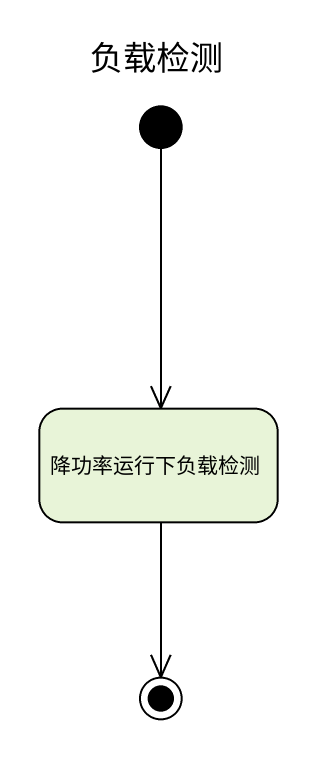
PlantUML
@startuml
title 负载检测
hide empty description
state 降功率运行下负载检测
[*] --> 降功率运行下负载检测
降功率运行下负载检测 --> [*]
@enduml
